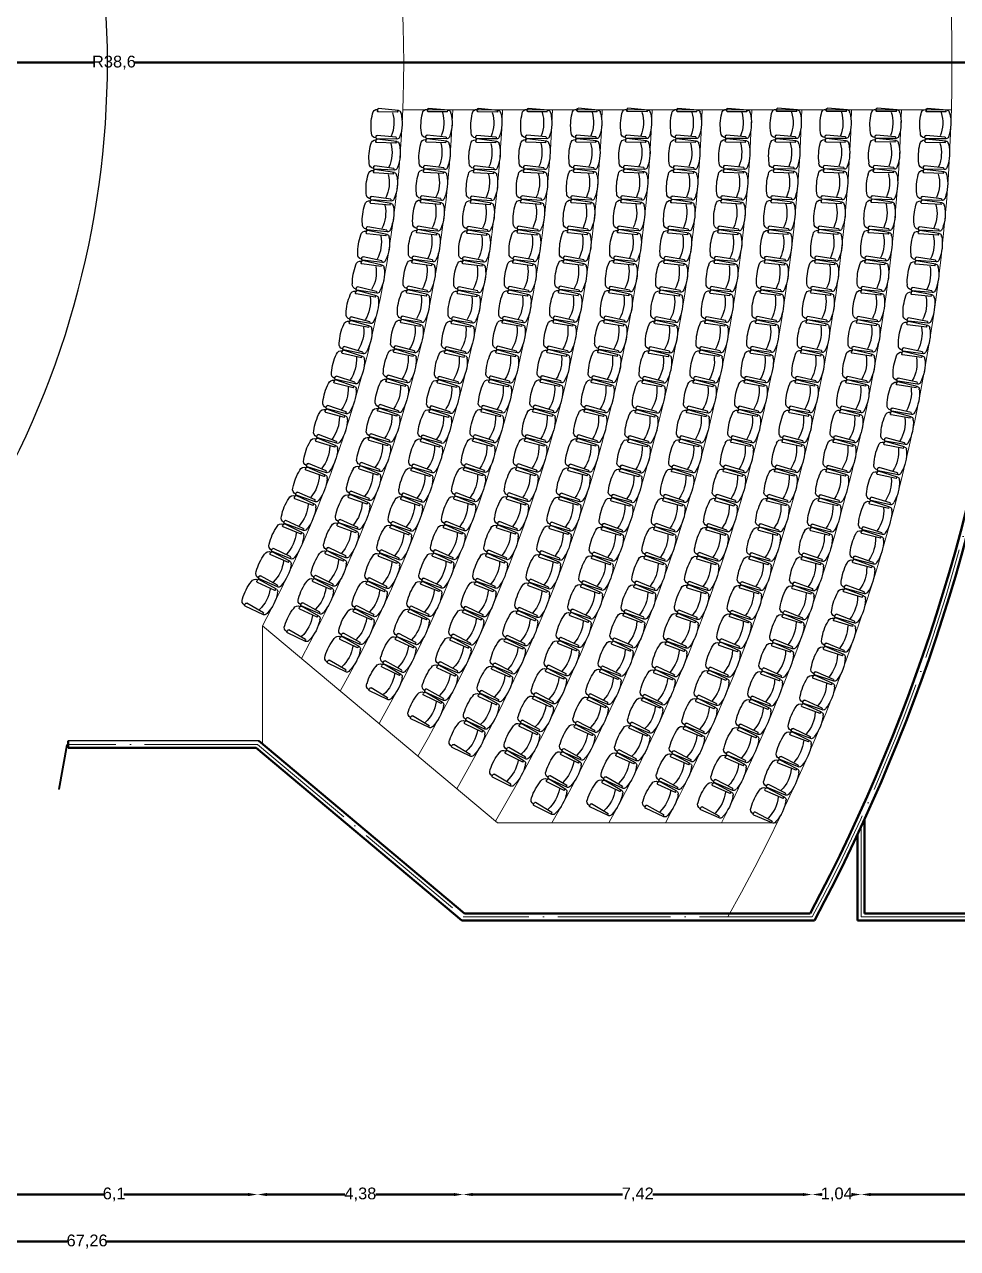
# Model space of a CAD drawing. Header units: millimetres. Extents: x 56 to 645, y 38 to 413.
# Drawn here: x 341 to 491.8, y 38.3 to 236.1 of the extents above; entities that cross this region are included whole.
import ezdxf

# ---------------------------------------------------------------- set-up
doc = ezdxf.new("R2010")
doc.units = ezdxf.units.MM
doc.linetypes.add('ACAD_ISO04W100', pattern=[30, 24, -3, 0, -3])
for name, color, linetype, lineweight in [('canceleria', 3, 'Continuous', 15), ('cotas', 2, 'Continuous', 5), ('ejes', 1, 'ACAD_ISO04W100', 5), ('muros', 5, 'Continuous', 50), ('piso', 5, 'Continuous', 30), ('ventanas', 4, 'Continuous', 5)]:
    doc.layers.add(name, color=color, linetype=linetype, lineweight=lineweight)
doc.layers.add('muebles', color=6, linetype='Continuous')
doc.styles.get("Standard").update_dxf_attribs({"font": 'arial.ttf'})
doc.dimstyles.new('ISO-25', dxfattribs={"dimtxt": 2.5, "dimasz": 2.5, "dimexe": 1.25, "dimexo": 0.625, "dimtad": 1, "dimtxsty": 'Standard', "dimcen": 2.5, "dimadec": 0, "dimazin": 0, "dimtfac": 1, "dimtmove": 0, "dimatfit": 3, "dimfxl": 1, "dimarcsym": 0})

# ---------------------------------------------------------------- blocks, each defined once
blk = doc.blocks.new('silla audi')
at = {"layer": 'muebles'}
for p, q in [((-0.073, 0.55), (-0.066, 0.571)), ((-0.016, 0.609), (0.411, 0.626)), ((0.001, 0.575), (0.001, 0.606)), ((0.002, 0.573), (0.411, 0.555)), ((0.432, 0.601), (0.432, 0.58)), ((-0.073, 0.061), (-0.067, 0.04)), ((-0.016, 0.002), (0.41, -0.017)), ((0, 0.036), (0, 0)), ((0.001, 0.038), (0.41, 0.055)), ((0.431, 0.009), (0.431, 0.029))]:
    blk.add_line(p, q, dxfattribs=at)
at = {"layer": 'muebles', "extrusion": (0, 0, -1)}
for centre, major_axis, start_param, end_param in [((0.844, 0.304), (-0.952, 0.001), 6.012219, 6.554151), ((-0.013, 0.556), (-0.055, 0.0001), 0.286582, 1.526458), ((0.002, 0.575), (-0.00137, 0), 4.756727, 6.283185), ((0.893, 0.304), (-0.827, 0.001), 5.961717, 6.604653), ((0.411, 0.606), (-0.0211, 0), 1.538871, 3.394933), ((0.411, 0.575), (-0.0211, 0), 2.888252, 4.744314), ((0.431, 0.511), (-0.102, 0), 1.583289, 3.147778), ((-0.601, 0.306), (-1.153, 0.002), 2.954833, 3.328352), ((-0.014, 0.055), (-0.055, 0.0001), 4.756727, 5.996604), ((0.001, 0.036), (-0.00137, 0), 0, 1.526458), ((0.411, 0.034), (-0.0211, 0), 1.538871, 3.394933), ((0.41, 0.004), (-0.0211, 0), 2.888252, 4.744314), ((0.43, 0.099), (-0.102, 0), 3.135407, 4.699897)]:
    blk.add_ellipse(centre, major_axis=major_axis, ratio=0.958333, start_param=start_param, end_param=end_param, dxfattribs=at)
blk = doc.blocks.new('*D101')
at = {"layer": 'cotas', "color": 0, "lineweight": -2}
for p, q in [((1412.709, 818.713), (1431.463, 818.713)), ((1451.105, 818.713), (1432.351, 818.713))]:
    blk.add_line(p, q, dxfattribs=at)
at = {"layer": 'cotas', "color": 0}
blk.add_solid([(1451.105, 818.746), (1451.105, 818.68), (1451.305, 818.713)], dxfattribs=at)
at = {"layer": 'Defpoints', "color": 0}
for p in [(1412.709, 818.713), (1451.305, 818.713)]:
    blk.add_point(p, dxfattribs=at)
at = {"layer": 'cotas', "color": 0, "insert": (1431.907, 818.713), "char_height": 0.25, "attachment_point": 5}
blk.add_mtext('R38,6', dxfattribs=at)
blk = doc.blocks.new('*D102')
at = {"layer": 'cotas', "color": 0, "lineweight": -2}
for p, q in [((1434.888, 830.595), (1424.276, 824.909)), ((1412.709, 818.713), (1423.321, 824.398))]:
    blk.add_line(p, q, dxfattribs=at)
at = {"layer": 'cotas', "color": 0}
blk.add_solid([(1434.872, 830.624), (1434.903, 830.565), (1435.064, 830.689)], dxfattribs=at)
at = {"layer": 'Defpoints', "color": 0}
for p in [(1435.064, 830.689), (1412.709, 818.713)]:
    blk.add_point(p, dxfattribs=at)
at = {"layer": 'cotas', "color": 0, "insert": (1423.798, 824.654), "char_height": 0.25, "attachment_point": 5, "rotation": 28.1789}
blk.add_mtext('R25,36', dxfattribs=at)
blk = doc.blocks.new('*D46')
at = {"layer": 'cotas', "color": 0, "lineweight": -2}
for p, q in [((1397.905, 793.638), (1430.913, 793.638)), ((1464.767, 793.638), (1431.758, 793.638))]:
    blk.add_line(p, q, dxfattribs=at)
at = {"layer": 'cotas', "color": 0}
for points in [[(1397.905, 793.671), (1397.905, 793.605), (1397.705, 793.638)], [(1464.767, 793.671), (1464.767, 793.605), (1464.967, 793.638)]]:
    blk.add_solid(points, dxfattribs=at)
at = {"layer": 'Defpoints', "color": 0}
for p in [(1397.705, 793.638), (1464.967, 793.638), (1464.967, 793.638)]:
    blk.add_point(p, dxfattribs=at)
at = {"layer": 'cotas', "color": 0, "insert": (1431.336, 793.638), "char_height": 0.25, "attachment_point": 5}
blk.add_mtext('67,26', dxfattribs=at)
blk = doc.blocks.new('*D51')
at = {"layer": 'cotas', "color": 0, "lineweight": -2}
for p, q in [((1429.061, 794.638), (1431.707, 794.638)), ((1434.761, 794.638), (1432.115, 794.638))]:
    blk.add_line(p, q, dxfattribs=at)
at = {"layer": 'cotas', "color": 0}
for points in [[(1429.061, 794.671), (1429.061, 794.605), (1428.861, 794.638)], [(1434.761, 794.671), (1434.761, 794.605), (1434.961, 794.638)]]:
    blk.add_solid(points, dxfattribs=at)
at = {"layer": 'Defpoints', "color": 0}
for p in [(1428.861, 794.638), (1434.961, 794.638), (1434.961, 794.638)]:
    blk.add_point(p, dxfattribs=at)
at = {"layer": 'cotas', "color": 0, "insert": (1431.911, 794.638), "char_height": 0.25, "attachment_point": 5}
blk.add_mtext('6,1', dxfattribs=at)
blk = doc.blocks.new('*D52')
at = {"layer": 'cotas', "color": 0, "lineweight": -2}
for p, q in [((1435.161, 794.638), (1436.818, 794.638)), ((1439.136, 794.638), (1437.478, 794.638))]:
    blk.add_line(p, q, dxfattribs=at)
at = {"layer": 'cotas', "color": 0}
for points in [[(1435.161, 794.671), (1435.161, 794.605), (1434.961, 794.638)], [(1439.136, 794.671), (1439.136, 794.605), (1439.336, 794.638)]]:
    blk.add_solid(points, dxfattribs=at)
at = {"layer": 'Defpoints', "color": 0}
for p in [(1434.961, 794.638), (1439.336, 794.638), (1439.336, 794.638)]:
    blk.add_point(p, dxfattribs=at)
at = {"layer": 'cotas', "color": 0, "insert": (1437.148, 794.638), "char_height": 0.25, "attachment_point": 5}
blk.add_mtext('4,38', dxfattribs=at)
blk = doc.blocks.new('*D54')
at = {"layer": 'cotas', "color": 0, "lineweight": -2}
for p, q in [((1447.998, 794.638), (1451.715, 794.638)), ((1455.598, 794.638), (1451.88, 794.638))]:
    blk.add_line(p, q, dxfattribs=at)
at = {"layer": 'cotas', "color": 0}
for points in [[(1447.998, 794.671), (1447.998, 794.605), (1447.798, 794.638)], [(1455.598, 794.671), (1455.598, 794.605), (1455.798, 794.638)]]:
    blk.add_solid(points, dxfattribs=at)
at = {"layer": 'Defpoints', "color": 0}
for p in [(1447.798, 794.638), (1447.798, 794.638), (1455.798, 794.638)]:
    blk.add_point(p, dxfattribs=at)
at = {"layer": 'cotas', "color": 0, "insert": (1451.798, 794.638), "char_height": 0.25, "attachment_point": 5}
blk.add_mtext('8', dxfattribs=at)
blk = doc.blocks.new('*D58')
at = {"layer": 'cotas', "color": 0, "lineweight": -2}
for p, q in [((1439.536, 794.638), (1442.725, 794.638)), ((1446.559, 794.638), (1443.37, 794.638))]:
    blk.add_line(p, q, dxfattribs=at)
at = {"layer": 'cotas', "color": 0}
for points in [[(1439.536, 794.671), (1439.536, 794.605), (1439.336, 794.638)], [(1446.559, 794.671), (1446.559, 794.605), (1446.759, 794.638)]]:
    blk.add_solid(points, dxfattribs=at)
at = {"layer": 'Defpoints', "color": 0}
for p in [(1439.336, 794.638), (1446.759, 794.638), (1446.759, 794.638)]:
    blk.add_point(p, dxfattribs=at)
at = {"layer": 'cotas', "color": 0, "insert": (1443.048, 794.638), "char_height": 0.25, "attachment_point": 5}
blk.add_mtext('7,42', dxfattribs=at)
blk = doc.blocks.new('*D59')
at = {"layer": 'cotas', "color": 0, "lineweight": -2}
for p, q in [((1446.959, 794.638), (1446.966, 794.638)), ((1447.598, 794.638), (1447.591, 794.638))]:
    blk.add_line(p, q, dxfattribs=at)
at = {"layer": 'cotas', "color": 0}
for points in [[(1446.959, 794.671), (1446.959, 794.605), (1446.759, 794.638)], [(1447.598, 794.671), (1447.598, 794.605), (1447.798, 794.638)]]:
    blk.add_solid(points, dxfattribs=at)
at = {"layer": 'Defpoints', "color": 0}
for p in [(1446.759, 794.638), (1447.798, 794.638), (1447.798, 794.638)]:
    blk.add_point(p, dxfattribs=at)
at = {"layer": 'cotas', "color": 0, "insert": (1447.279, 794.638), "char_height": 0.25, "attachment_point": 5}
blk.add_mtext('1,04', dxfattribs=at)
blk = doc.blocks.new('auditorio')
at = {"layer": 'canceleria'}
for points in [[(37.616, 10.565), (37.596, 10.568), (37.429, 9.623), (37.449, 9.62), (37.616, 10.565)], [(37.636, 10.565), (37.616, 10.565), (37.616, 10.585), (37.636, 10.585)]]:
    blk.add_lwpolyline(points, dxfattribs=at)
at = {"layer": 'ejes', "ltscale": 0.1}
for p, q in [((41.66, 10.575), (37.636, 10.575)), ((41.66, 10.575), (46.036, 6.903)), ((54.498, 8.821), (54.498, 6.903)), ((53.459, 6.903), (46.036, 6.903)), ((54.498, 6.903), (62.498, 6.903))]:
    blk.add_line(p, q, dxfattribs=at)
blk.add_arc((19.409, 25.075), 38.596, 331.9122, 353.9393, dxfattribs=at)
at = {"layer": 'muros'}
for p, q in [((37.636, 10.5), (37.636, 10.65)), ((41.633, 10.5), (37.636, 10.5)), ((41.633, 10.5), (46.009, 6.828)), ((41.688, 10.65), (46.063, 6.978)), ((54.573, 8.984), (54.573, 6.978)), ((54.423, 8.66), (54.423, 6.828)), ((53.504, 6.828), (46.009, 6.828)), ((53.414, 6.978), (46.063, 6.978)), ((54.423, 6.828), (62.573, 6.828)), ((54.573, 6.978), (62.423, 6.978))]:
    blk.add_line(p, q, dxfattribs=at)
for radius, start, end in [(38.521, 331.9791, 353.9275), (38.671, 331.8456, 353.9511)]:
    blk.add_arc((19.409, 25.075), radius, start, end, dxfattribs=at)
at = {"layer": 'piso'}
blk.add_line((41.688, 10.65), (37.636, 10.65), dxfattribs=at)
blk.add_arc((19.409, 25.075), 19.061, 328.356, 31.644, dxfattribs=at)
at = {"layer": 'ventanas'}
for p, q in [((56.416, 24.075), (44.75, 24.075)), ((41.764, 13.099), (46.764, 8.903)), ((41.764, 13.099), (41.764, 10.586)), ((52.711, 8.903), (46.764, 8.903))]:
    blk.add_line(p, q, dxfattribs=at)
for radius, start, end in [(37.021, 330.6033, 29.2636), (25.361, 331.8211, 28.1789), (26.421, 331.3404, 357.8309), (27.481, 330.8975, 357.9146), (28.541, 330.4881, 357.9921), (29.601, 330.1085, 358.064), (30.661, 329.7556, 358.131), (31.721, 329.4265, 358.1934), (32.781, 330.4402, 358.2519), (33.841, 331.453, 358.3066), (34.901, 332.3955, 358.3581), (35.961, 333.2751, 358.4065)]:
    blk.add_arc((19.409, 25.075), radius, start, end, dxfattribs=at)
at = {"layer": 'muebles'}
for p, rotation in [((44.644, 24.059), 176.8768601004759), ((45.705, 24.065), 177.011860100478), ((46.765, 24.062), 177.116860100475), ((47.826, 24.066), 177.22686010048), ((48.887, 24.068), 177.3268601004697), ((49.947, 24.069), 177.4168601004726), ((51.008, 24.068), 177.4968601004765), ((52.068, 24.069), 177.5768601004735), ((53.129, 24.071), 177.6518601004692), ((54.189, 24.072), 177.7218601004725), ((55.25, 24.073), 177.7868601004693), ((56.31, 24.066), 177.8368601004796), ((44.609, 23.398), 175.3768601004773), ((45.671, 23.408), 175.5793601004728), ((46.733, 23.404), 175.7368601004783), ((47.795, 23.409), 175.9018601004707), ((48.857, 23.412), 176.0518601004771), ((49.919, 23.414), 176.1868601004771), ((50.98, 23.411), 176.3068601004739), ((52.042, 23.414), 176.4268601004811), ((53.103, 23.416), 176.5393601004719), ((54.164, 23.418), 176.6443601004735), ((55.226, 23.419), 176.7418601004716), ((56.286, 23.41), 176.8168601004751), ((44.556, 22.739), 173.8768601004758), ((45.621, 22.752), 174.1468601004752), ((46.685, 22.746), 174.3568601004758), ((47.749, 22.753), 174.5768601004685), ((48.813, 22.758), 174.7768601004788), ((49.876, 22.759), 174.9568601004758), ((50.939, 22.756), 175.1168601004707), ((52.002, 22.759), 175.2768601004806), ((53.064, 22.762), 175.4268601004705), ((54.127, 22.765), 175.5668601004728), ((55.189, 22.766), 175.6968601004702), ((56.251, 22.753), 175.7968601004711), ((44.486, 22.082), 172.3768601004798), ((45.555, 22.097), 172.7143601004753), ((46.621, 22.09), 172.9768601004733), ((47.688, 22.098), 173.2518601004754), ((48.754, 22.104), 173.5018601004727), ((49.819, 22.106), 173.7268601004722), ((50.884, 22.102), 173.9268601004798), ((51.949, 22.106), 174.1268601004696), ((53.013, 22.109), 174.3143601004737), ((54.077, 22.112), 174.489360100475), ((55.141, 22.114), 174.6518601004695), ((56.203, 22.098), 174.7768601004788), ((44.399, 21.426), 170.8768601004681), ((45.473, 21.445), 171.2818601004781), ((46.541, 21.435), 171.5968601004803), ((47.611, 21.445), 171.9268601004676), ((48.681, 21.452), 172.2268601004787), ((49.749, 21.453), 172.4968601004796), ((50.815, 21.449), 172.7368601004734), ((51.883, 21.453), 172.9768601004733), ((52.949, 21.457), 173.2018601004739), ((54.016, 21.461), 173.4118601004792), ((55.081, 21.463), 173.6068601004797), ((56.145, 21.443), 173.756860100481), ((44.295, 20.773), 169.3768601004756), ((45.374, 20.794), 169.849360100472), ((46.446, 20.783), 170.2168601004742), ((47.52, 20.794), 170.6018601004757), ((48.593, 20.801), 170.9518601004797), ((49.664, 20.803), 171.2668601004746), ((50.733, 20.797), 171.5468601004797), ((51.803, 20.802), 171.8268601004713), ((52.873, 20.807), 172.0893601004801), ((53.942, 20.811), 172.334360100471), ((55.01, 20.813), 172.5618601004798), ((56.074, 20.79), 172.7368601004734), ((44.174, 20.123), 167.8768601004685), ((45.259, 20.146), 168.416860100474), ((46.334, 20.133), 168.8368601004745), ((47.413, 20.145), 169.2768601004735), ((48.49, 20.153), 169.6768601004691), ((49.565, 20.155), 170.0368601004766), ((50.638, 20.148), 170.3568601004715), ((51.711, 20.153), 170.6768601004775), ((52.784, 20.158), 170.9768601004813), ((53.855, 20.162), 171.2568601004673), ((54.926, 20.165), 171.5168601004726), ((55.992, 20.138), 171.7168601004792), ((44.036, 19.477), 166.3768601004777), ((45.127, 19.502), 166.9843601004776), ((46.208, 19.486), 167.4568601004814), ((47.292, 19.499), 167.9518601004707), ((48.374, 19.507), 168.4018601004682), ((49.453, 19.508), 168.8068601004711), ((50.529, 19.5), 169.1668601004748), ((51.606, 19.505), 169.5268601004782), ((52.682, 19.511), 169.8643601004753), ((53.757, 19.515), 170.1793601004783), ((54.83, 19.518), 170.4718601004776), ((55.898, 19.488), 170.6968601004679), ((44.98, 18.861), 165.5518601004741), ((43.881, 18.834), 164.8768601004775), ((46.065, 18.842), 166.0768601004727), ((47.156, 18.855), 166.6268601004712), ((48.243, 18.864), 167.1268601004702), ((49.326, 18.865), 167.5768601004786), ((50.406, 18.855), 167.976860100477), ((51.487, 18.86), 168.3768601004751), ((52.568, 18.866), 168.7518601004727), ((53.646, 18.87), 169.1018601004718), ((54.723, 18.872), 169.4268601004767), ((55.793, 18.839), 169.6768601004691), ((43.709, 18.196), 163.3768601004725), ((44.817, 18.223), 164.1193601004738), ((45.907, 18.202), 164.6968601004753), ((47.004, 18.216), 165.3018601004747), ((48.097, 18.224), 165.8518601004704), ((49.186, 18.224), 166.3468601004671), ((50.27, 18.213), 166.7868601004821), ((51.356, 18.218), 167.2268601004712), ((52.441, 18.223), 167.6393601004823), ((53.523, 18.228), 168.0243601004814), ((54.604, 18.229), 168.3818601004766), ((55.676, 18.192), 168.6568601004787), ((43.521, 17.562), 161.8768601004717), ((44.637, 17.59), 162.6868601004744), ((45.734, 17.566), 163.3168601004678), ((46.838, 17.579), 163.9768601004795), ((47.938, 17.587), 164.5768601004715), ((49.032, 17.586), 165.1168601004756), ((50.121, 17.573), 165.5968601004761), ((51.212, 17.578), 166.0768601004727), ((52.301, 17.583), 166.5268601004804), ((53.389, 17.587), 166.9468601004796), ((54.474, 17.589), 167.3368601004751), ((55.548, 17.548), 167.6368601004807), ((43.316, 16.933), 160.3768601004693), ((44.442, 16.962), 161.254360100484), ((45.546, 16.934), 161.9368601004771), ((46.658, 16.947), 162.6518601004679), ((47.764, 16.954), 163.3018601004771), ((48.865, 16.952), 163.8868601004721), ((49.959, 16.937), 164.4068601004748), ((51.055, 16.941), 164.9268601004737), ((52.15, 16.946), 165.4143601004676), ((53.242, 16.95), 165.8693601004777), ((54.331, 16.95), 166.2918601004727), ((55.408, 16.906), 166.616860100478), ((43.095, 16.31), 158.8768601004744), ((44.232, 16.339), 159.821860100469), ((45.342, 16.307), 160.5568601004765), ((46.462, 16.319), 161.3268601004775), ((47.576, 16.325), 162.0268601004768), ((48.683, 16.322), 162.6568601004744), ((49.783, 16.304), 163.2168601004749), ((50.886, 16.308), 163.7768601004709), ((51.986, 16.312), 164.3018601004724), ((53.083, 16.315), 164.7918601004715), ((54.177, 16.315), 165.246860100476), ((55.257, 16.266), 165.5968601004761), ((42.857, 15.693), 157.3768601004785), ((44.006, 15.721), 158.3893601004749), ((45.123, 15.685), 159.1768601004829), ((46.253, 15.696), 160.0018601004703), ((47.375, 15.701), 160.7518601004799), ((48.489, 15.695), 161.4268601004714), ((49.594, 15.675), 162.0268601004768), ((50.703, 15.678), 162.6268601004711), ((51.81, 15.681), 163.1893601004771), ((52.912, 15.683), 163.7143601004745), ((54.012, 15.682), 164.2018601004792), ((55.095, 15.629), 164.5768601004715), ((42.603, 15.083), 155.8768601004711), ((43.764, 15.109), 156.9568601004739), ((44.89, 15.068), 157.796860100474), ((46.029, 15.078), 158.6768601004809), ((47.159, 15.081), 159.4768601004666), ((48.281, 15.073), 160.1968601004768), ((49.393, 15.051), 160.8368601004774), ((50.509, 15.052), 161.4768601004771), ((51.621, 15.054), 162.0768601004654), ((52.73, 15.055), 162.6368601004709), ((53.835, 15.053), 163.156860100472), ((54.921, 14.995), 163.5568601004719), ((42.334, 14.479), 154.376860100473), ((43.507, 14.503), 155.5243601004771), ((44.641, 14.458), 156.4168601004757), ((45.79, 14.465), 157.3518601004743), ((46.93, 14.466), 158.2018601004722), ((48.059, 14.456), 158.9668601004714), ((49.178, 14.43), 159.6468601004803), ((50.301, 14.429), 160.3268601004808), ((51.42, 14.43), 160.9643601004753), ((52.535, 14.43), 161.559360100471), ((53.646, 14.427), 162.1118601004677), ((54.736, 14.365), 162.536860100475), ((42.049, 13.882), 152.8768601004713), ((43.235, 13.904), 154.0918601004765), ((44.378, 13.853), 155.0368601004836), ((45.538, 13.858), 156.0268601004764), ((46.687, 13.856), 156.9268601004844), ((47.825, 13.843), 157.7368601004779), ((48.95, 13.814), 158.4568601004756), ((50.081, 13.812), 159.1768601004829), ((51.208, 13.811), 159.8518601004782), ((52.329, 13.809), 160.4818601004756), ((53.446, 13.804), 161.0668601004813), ((54.54, 13.738), 161.5168601004803), ((42.949, 13.312), 152.6593601004682), ((44.101, 13.255), 153.6568601004703), ((45.272, 13.256), 154.7018601004739), ((46.431, 13.252), 155.6518601004726), ((47.577, 13.236), 156.506860100475), ((48.71, 13.203), 157.2668601004687), ((49.849, 13.198), 158.0268601004803), ((50.983, 13.195), 158.7393601004668), ((52.112, 13.192), 159.4043601004796), ((53.235, 13.185), 160.0218601004809), ((54.332, 13.114), 160.4968601004751), ((43.809, 12.664), 152.2768601004727), ((44.991, 12.661), 153.3768601004807), ((46.161, 12.653), 154.376860100473), ((47.317, 12.634), 155.2768601004762), ((48.457, 12.597), 156.0768601004786), ((49.604, 12.59), 156.8768601004765), ((50.746, 12.585), 157.6268601004743), ((51.883, 12.579), 158.326860100478), ((53.012, 12.57), 158.97686010047), ((54.114, 12.494), 159.4768601004666), ((44.698, 12.073), 152.0518601004774), ((45.878, 12.061), 153.1018601004741), ((47.043, 12.038), 154.0468601004739), ((48.192, 11.996), 154.8868601004699), ((49.348, 11.986), 155.7268601004798), ((50.498, 11.979), 156.514360100478), ((51.642, 11.971), 157.2493601004782), ((52.779, 11.959), 157.9318601004753), ((53.884, 11.879), 158.4568601004756), ((45.582, 11.476), 151.8268601004668), ((46.757, 11.448), 152.8168601004793), ((47.914, 11.402), 153.6968601004736), ((49.079, 11.388), 154.5768601004836), ((50.238, 11.377), 155.4018601004806), ((51.39, 11.367), 156.1718601004751), ((52.534, 11.353), 156.8868601004772), ((53.644, 11.267), 157.4368601004732), ((46.458, 10.864), 151.586860100471), ((47.624, 10.812), 152.5068601004681), ((48.798, 10.795), 153.4268601004758), ((49.966, 10.781), 154.2893601004758), ((51.126, 10.768), 155.0943601004751), ((52.278, 10.751), 155.8418601004707), ((53.393, 10.66), 156.4168601004757), ((47.322, 10.23), 151.3168601004812), ((48.506, 10.208), 152.2768601004727), ((49.683, 10.191), 153.1768601004696), ((50.852, 10.174), 154.0168601004762), ((52.012, 10.154), 154.7968601004791), ((53.131, 10.057), 155.396860100474), ((48.202, 9.627), 151.1268601004695), ((49.388, 9.606), 152.0643601004811), ((50.566, 9.585), 152.9393601004759), ((51.734, 9.562), 153.7518601004736), ((52.858, 9.459), 154.376860100473)]:
    blk.add_blockref('silla audi', p, dxfattribs=dict(at, rotation=rotation))
at = {"layer": 'cotas'}
for center, mpoint, picture, middle, set_off in [((19.409, 25.075), (41.764, 37.051), '*D102', (30.498, 31.016), (-1393.3, -793.638)), ((19.4088, 25.075), (58.0045, 25.075), '*D101', (38.6066, 25.075), (-1393.3003, -793.6381))]:
    dim = blk.add_radius_dim(center=center, mpoint=mpoint, dimstyle='ISO-25', dxfattribs=at)
    dim.commit()
    dim.dimension.update_dxf_attribs({"geometry": picture, "text_midpoint": middle, "insert": set_off})
for p1, p2, picture, middle in [((35.561, 1), (41.66, 1), '*D51', (38.61, 1)), ((41.66, 1), (46.036, 1), '*D52', (43.848, 1)), ((46.036, 1), (53.459, 1), '*D58', (49.748, 1)), ((53.459, 1), (54.498, 1), '*D59', (53.978, 1)), ((62.498, 1), (54.498, 1), '*D54', (58.498, 1)), ((4.405, 0), (71.666, 0), '*D46', (38.035, 0))]:
    dim = blk.add_aligned_dim(p1=p1, p2=p2, distance=0, dimstyle='ISO-25', dxfattribs=at)
    dim.commit()
    dim.dimension.update_dxf_attribs({"geometry": picture, "text_midpoint": middle, "insert": (-1393.3, -793.638)})

msp = doc.modelspace()

# ---------------------------------------------------------------- block references
at = {"layer": 'muros', "xscale": 7.596423299999999, "yscale": 7.596423299999999, "zscale": 7.596423299999999}
msp.add_blockref('auditorio', (62.21, 39.41), dxfattribs=at)

doc.saveas('drawing.dxf')
